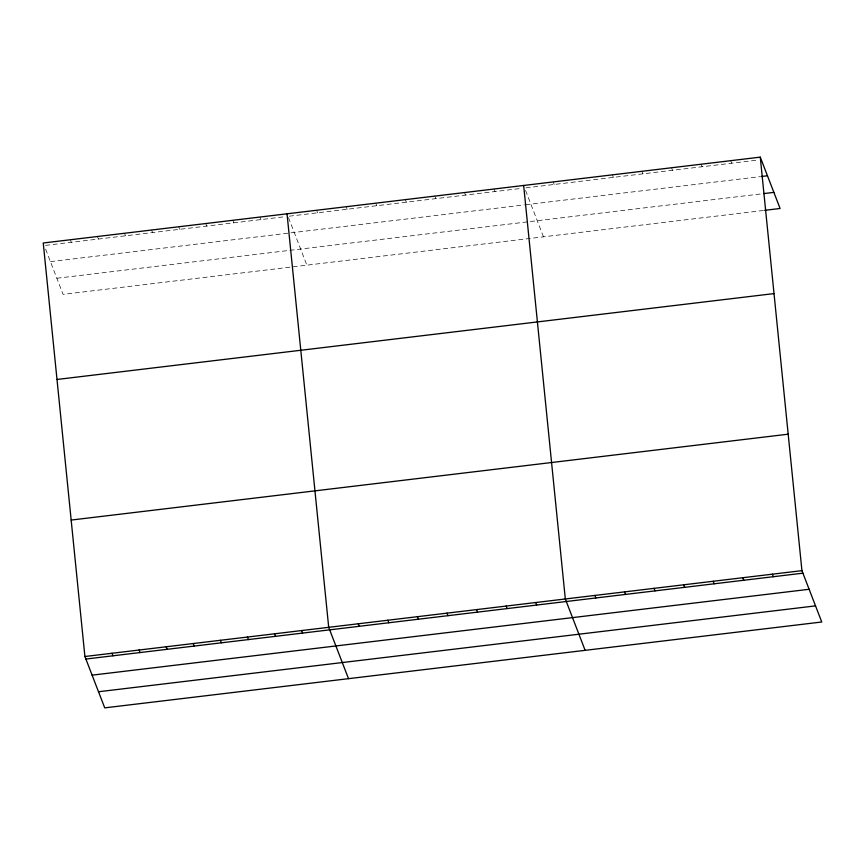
<?xml version="1.0" encoding="UTF-8"?>
<svg xmlns="http://www.w3.org/2000/svg" width="865" height="865" viewBox="0 0 865 865"><rect width="100%" height="100%" fill="white"/><g stroke="black" fill="none" stroke-linecap="round" stroke-linejoin="round"><path stroke-width="0.65" stroke-dasharray="4.33 3.24" d="M45.521 245.379L285.439 216.65M289.299 216.185L522.06 188.31M525.92 187.846L758.681 159.971M50.44 261.641L524.417 204.886M525.704 204.724L759.751 176.698M56.852 278.249L762.303 193.76M763.373 210.487L63.069 294.36L45.185 248.017M730.698 160.674L731.671 163.204M701.115 164.22L702.099 166.75M671.543 167.756L672.516 170.286M641.971 171.302L642.944 173.833M612.388 174.849L613.361 177.368M553.232 181.931L554.205 184.461M525.585 190.484L543.469 236.826M494.077 189.013L495.05 191.543M464.505 192.56L465.478 195.079M434.922 196.096L435.895 198.626M405.35 199.642L406.323 202.172M375.767 203.178L376.751 205.708M346.195 206.724L347.168 209.254M316.612 210.271L317.596 212.79M288.488 217.58L306.859 265.166M259.954 217.05L260.927 219.58M232.858 220.294L233.842 222.824M205.773 223.538L206.746 226.068M178.687 226.781L179.661 229.312M151.602 230.025L152.575 232.555M124.517 233.269L125.49 235.799M97.421 236.513L98.405 239.043M70.335 239.756L71.308 242.287"/><path stroke-width="1.3" d="M760.27 157.138L43.25 243L84.911 656.513L104.73 707.862L821.75 622L801.931 570.64L760.27 157.138L780.089 208.487L764.66 210.336M761.038 176.547L767.471 175.779M763.59 193.609L773.872 192.376M56.993 379.465L774.024 293.592M71.157 520.06L788.188 434.187M84.911 656.513L801.931 570.64M85.884 659.043L802.915 573.171M92.101 675.154L809.132 589.281M98.513 691.751L815.533 605.878M772.359 574.187L773.332 576.717M742.776 577.723L743.759 580.253M713.203 581.269L714.176 583.799M683.631 584.816L684.604 587.335M654.048 588.351L655.021 590.882M624.476 591.898L625.449 594.428M594.893 595.434L595.866 597.964M585.129 650.329L565.321 598.98L523.66 185.467M535.738 602.527L536.711 605.046M506.166 606.062L507.139 608.592M476.583 609.609L477.556 612.139M447.01 613.144L447.983 615.675M417.427 616.691L418.411 619.221M387.855 620.237L388.828 622.757M358.272 623.773L359.256 626.303M348.509 678.668L328.7 627.32L287.039 213.806M301.615 630.563L302.588 633.094M274.519 633.807L275.502 636.337M247.433 637.051L248.406 639.581M220.348 640.295L221.321 642.825M193.263 643.538L194.236 646.068M166.177 646.782L167.15 649.312M139.081 650.026L140.065 652.556M111.996 653.27L112.969 655.8"/></g></svg>
